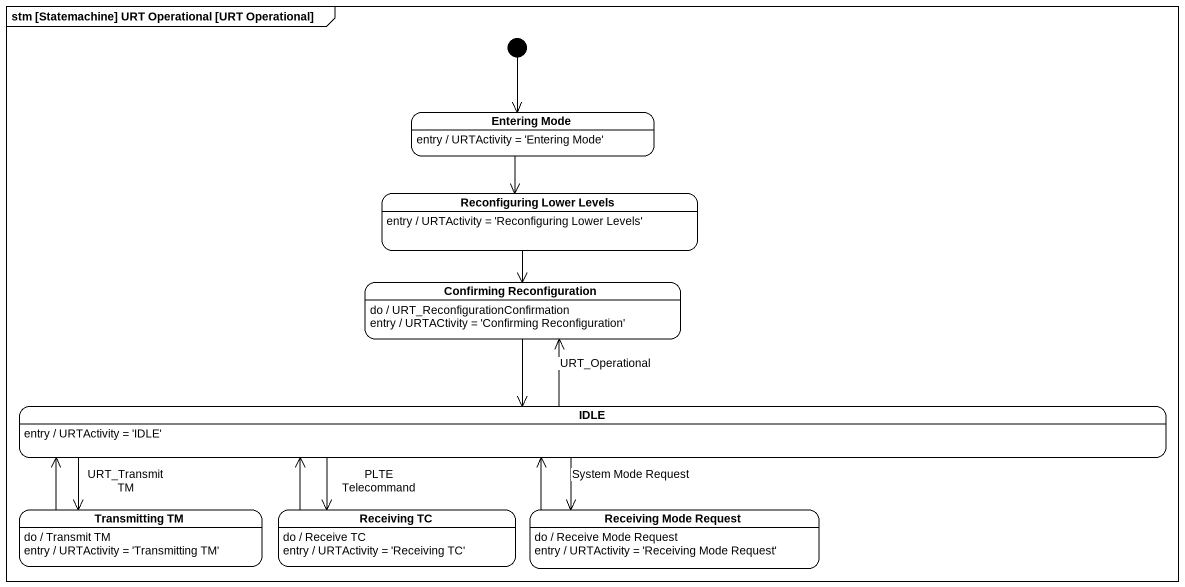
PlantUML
@startuml
mainframe stm [Statemachine] URT Operational [URT Operational]
hide empty description
state "Entering Mode" as Entering_Mode
Entering_Mode : entry / URTActivity = 'Entering Mode'
state "Reconfiguring Lower Levels" as Reconfiguring_Lower_Levels
Reconfiguring_Lower_Levels : entry / URTActivity = 'Reconfiguring Lower Levels'
state "Confirming Reconfiguration" as Confirming_Reconfiguration
Confirming_Reconfiguration : do / URT_ReconfigurationConfirmation
Confirming_Reconfiguration : entry / URTACtivity = 'Confirming Reconfiguration'
state IDLE
IDLE : entry / URTActivity = 'IDLE'
state "Transmitting TM" as Transmitting_TM
Transmitting_TM : do / Transmit TM
Transmitting_TM : entry / URTActivity = 'Transmitting TM'
state "Receiving TC" as Receiving_TC
Receiving_TC : do / Receive TC
Receiving_TC : entry / URTActivity = 'Receiving TC'
state "Receiving Mode Request" as Receiving_Mode_Request
Receiving_Mode_Request : do / Receive Mode Request
Receiving_Mode_Request : entry / URTActivity = 'Receiving Mode Request'
[*] --> Entering_Mode
Entering_Mode --> Reconfiguring_Lower_Levels
Reconfiguring_Lower_Levels --> Confirming_Reconfiguration
Confirming_Reconfiguration --> IDLE
IDLE -up-> Confirming_Reconfiguration : URT_Operational
IDLE -left-> Transmitting_TM : URT_Transmit TM
IDLE -left-> Receiving_TC : PLTE Telecommand
IDLE --> Receiving_Mode_Request : System Mode Request
Transmitting_TM -right-> IDLE
Receiving_TC -right-> IDLE
Receiving_Mode_Request -up-> IDLE
@enduml
